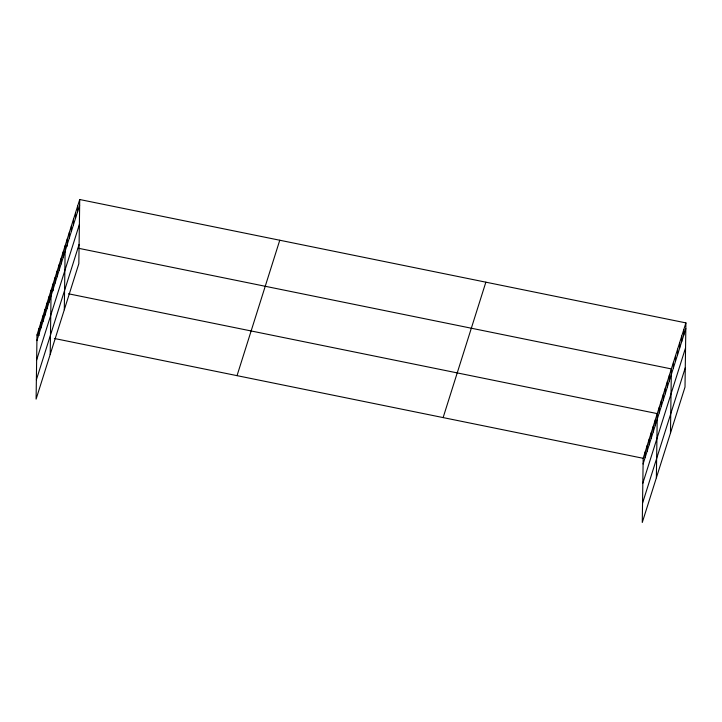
<?xml version="1.0" encoding="UTF-8"?>
<svg xmlns="http://www.w3.org/2000/svg" width="722" height="722" viewBox="0 0 722 722"><rect width="100%" height="100%" fill="white"/><g stroke="black" fill="none" stroke-linecap="round" stroke-linejoin="round"><path stroke-width="1.08" d="M79.727 199.525L36.993 334.945L36.1 399.113L78.833 263.701L79.727 199.525L685.9 322.887L685.007 387.055L642.273 522.475L643.167 458.299L685.9 322.887M38.934 334.25L39.015 328.555M40.946 327.869L41.028 322.174M42.959 321.489L43.04 315.785M44.972 315.099L45.053 309.404M46.993 308.718L47.065 303.023M49.006 302.337L49.087 296.634M50.206 354.43L51.1 290.253L53.275 290.695M53.031 289.567L53.112 283.872M55.043 283.177L55.125 277.483M57.065 276.797L57.146 271.102M59.078 270.416L59.159 264.721M61.09 264.026L61.171 258.332M63.103 257.646L63.184 251.951M64.303 309.738L65.197 245.57L67.372 246.012M67.2 244.686L67.272 238.991M69.276 238.107L69.348 232.412M71.352 231.527L71.424 225.833M73.427 224.957L73.5 219.253M75.503 218.378L75.575 212.683M77.57 211.799L77.651 206.104M645.098 457.613L645.179 451.918M647.12 451.223L647.192 445.528M649.132 444.842L649.213 439.147M651.145 438.462L651.226 432.767M653.157 432.072L653.239 426.377M655.179 425.691L655.251 419.996M656.37 477.783L657.273 413.616L68.491 293.791M659.204 412.921L659.285 407.226M661.217 406.54L661.298 400.845M663.229 400.159L663.31 394.465M665.251 393.77L665.323 388.075M667.263 387.389L667.345 381.694M669.276 381.008L669.357 375.305M670.476 433.101L671.37 368.924L78.247 248.224M673.364 368.039L673.446 362.345M675.44 361.469L675.521 355.775M677.516 354.89L677.597 349.195M679.592 348.311L679.673 342.616M681.667 341.732L681.748 336.037M683.743 335.161L683.824 329.458M36.912 340.64L79.646 205.219M36.651 359.935L79.384 224.524M36.371 379.817L79.104 244.406M237.033 375.648L279.766 240.236M443.127 417.587L485.861 282.176M643.085 463.993L685.819 328.582M642.815 483.289L685.548 347.878M642.544 503.18L685.277 367.76M36.993 334.945L39.168 335.387M54.394 338.483L643.167 458.299"/></g></svg>
